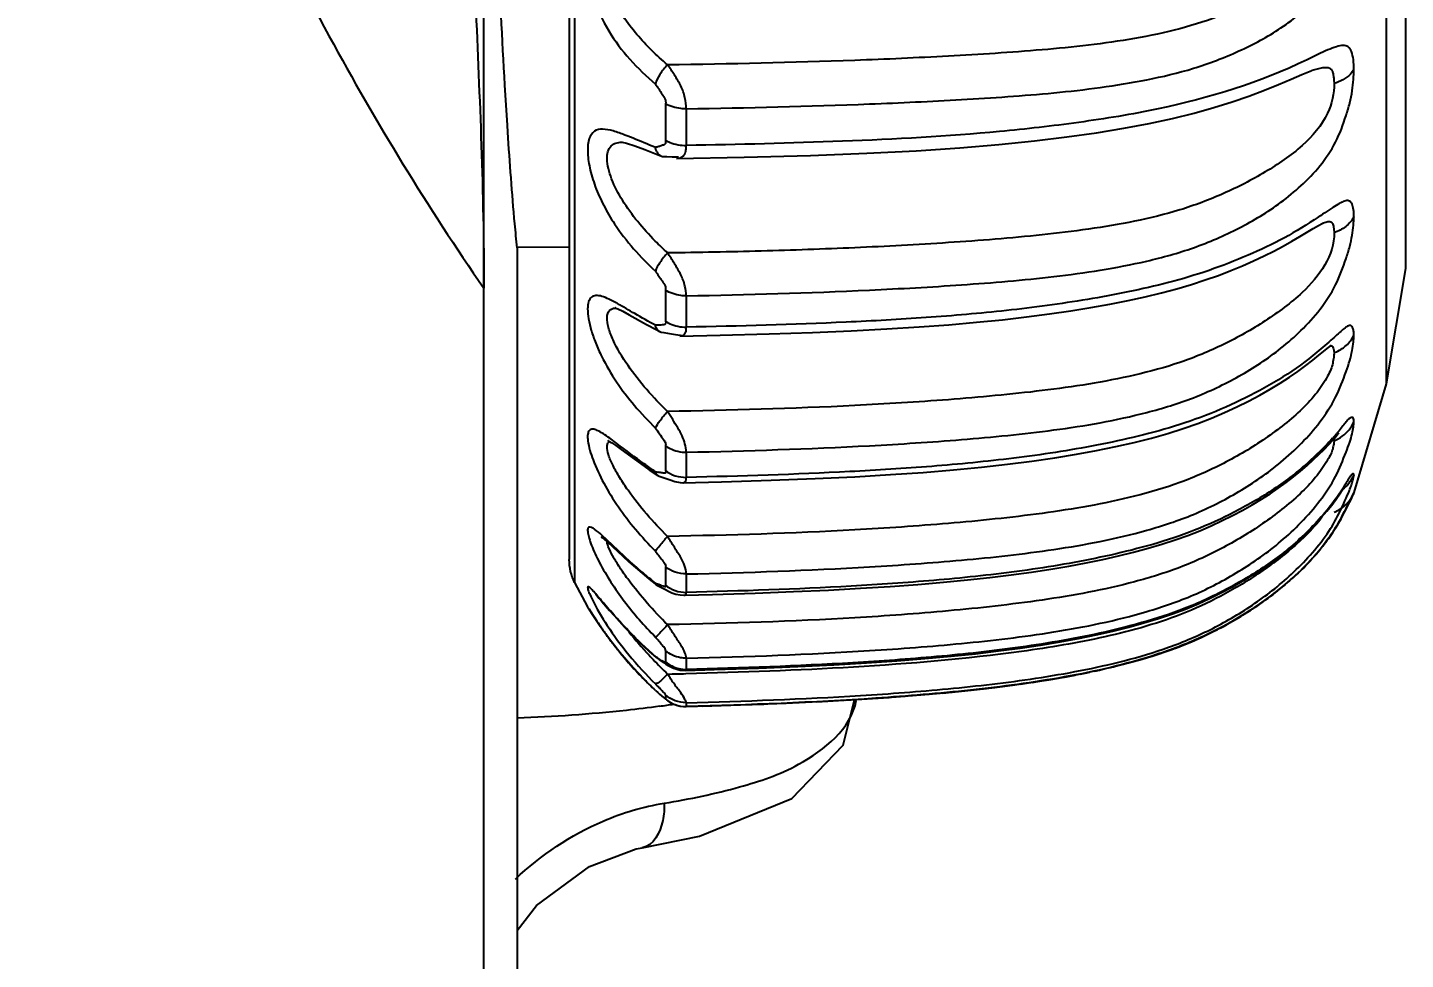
# Model space of a CAD drawing. Header units: millimetres. Extents: x 7426 to 8300, y 123 to 421.
# Drawn here: x 8017.41 to 8020.517, y 345.796 to 347.897 of the extents above; entities that cross this region are included whole.
import ezdxf

# ---------------------------------------------------------------- set-up
doc = ezdxf.new("R2010")
doc.units = ezdxf.units.MM
doc.layers.add('20_ALL_FEATURES', color=7, linetype='Continuous')
doc.layers.add('多重引线', color=7, linetype='Continuous')
doc.styles.add('微软雅黑', font='msyh.ttc')
doc.dimstyles.new('尺寸标注_1_4比例', dxfattribs={"dimtxt": 2.1, "dimasz": 1.7, "dimexe": 0.5, "dimexo": 0.4, "dimgap": 0.5, "dimtad": 1, "dimdec": 1, "dimlfac": 4, "dimdsep": 46, "dimtxsty": '微软雅黑', "dimcen": 0.09, "dimadec": 0, "dimazin": 0, "dimtp": 0.01, "dimtm": 0.01, "dimtfac": 1, "dimtdec": 1, "dimtofl": 0, "dimtmove": 0, "dimatfit": 3, "dimfxl": 1, "dimtolj": 1, "dimarcsym": 0})

# ---------------------------------------------------------------- blocks, each defined once
blk = doc.blocks.new('*D890')
at = {"layer": 'Defpoints', "color": 0}
for p in [(8010.9443, 360.1863), (8006.63, 320.4735), (8032.781, 320.4735)]:
    blk.add_point(p, dxfattribs=at)
at = {"layer": '多重引线', "color": 0, "lineweight": -2}
for p, q in [((8011.3443, 360.1863), (8033.281, 360.1863)), ((8032.781, 358.4863), (8032.781, 322.1735)), ((8007.03, 320.4735), (8033.281, 320.4735))]:
    blk.add_line(p, q, dxfattribs=at)
at = {"layer": '多重引线', "color": 0}
for points in [[(8033.0643, 358.4863), (8032.4976, 358.4863), (8032.781, 360.1863)], [(8032.4976, 322.1735), (8033.0643, 322.1735), (8032.781, 320.4735)]]:
    blk.add_solid(points, dxfattribs=at)
at = {"layer": '多重引线', "color": 0, "insert": (8031.1896, 340.3299), "char_height": 2.1, "attachment_point": 5, "rotation": 90, "style": '微软雅黑'}
blk.add_mtext('\\A1;158.9', dxfattribs=at)

msp = doc.modelspace()

# ---------------------------------------------------------------- linework, layer by layer
at = {"layer": '20_ALL_FEATURES', "color": 7, "linetype": 'Continuous'}
for p, q in [((8018.6319, 353.5123), (8018.6318, 346.9249)), ((8020.4735, 353.1165), (8020.4735, 347.094)), ((8020.5171, 352.8563), (8020.5171, 347.3541)), ((8018.644, 350.1052), (8018.6439, 346.6459)), ((8018.4388, 349.1916), (8018.4383, 340.3301)), ((8020.3061, 347.8004), (8020.3071, 347.8008)), ((8018.8485, 347.7254), (8018.8485, 347.6432)), ((8018.8957, 347.714), (8018.8957, 347.6315)), ((8018.4933, 347.6615), (8018.4923, 347.6772)), ((8018.7499, 347.6386), (8018.7501, 347.6386)), ((8018.7501, 347.6386), (8018.7502, 347.6386)), ((8018.8022, 347.6221), (8018.8394, 347.6075)), ((8020.3293, 347.4556), (8020.3322, 347.457)), ((8020.3318, 347.4569), (8020.3373, 347.4587)), ((8018.5144, 347.4018), (8018.5129, 336.0177)), ((8018.5144, 347.4026), (8018.6318, 347.4024)), ((8020.5171, 347.3541), (8020.4735, 347.094)), ((8018.8485, 347.3057), (8018.8485, 347.2355)), ((8018.7347, 347.2651), (8018.7411, 347.2628)), ((8018.8957, 347.2923), (8018.8957, 347.2219)), ((8018.829, 347.2155), (8018.8352, 347.2121)), ((8018.8393, 347.2107), (8018.8449, 347.2098)), ((8018.8714, 347.2051), (8018.8818, 347.2036)), ((8018.8818, 347.2036), (8018.8859, 347.2033)), ((8020.3433, 347.1757), (8020.3504, 347.1814)), ((8020.3457, 347.1892), (8020.3446, 347.1882)), ((8020.4735, 347.0939), (8020.4009, 346.849)), ((8018.7389, 346.9596), (8018.7233, 346.9712)), ((8018.8485, 346.9549), (8018.8485, 346.8984)), ((8018.6318, 346.9249), (8018.6318, 346.698)), ((8018.8957, 346.9399), (8018.8957, 346.8832)), ((8018.8347, 346.8856), (8018.8596, 346.8773)), ((8018.8818, 346.8716), (8018.8888, 346.8712)), ((8020.3904, 346.8263), (8020.3918, 346.8291)), ((8020.3918, 346.8291), (8020.3954, 346.8365)), ((8020.3954, 346.8365), (8020.3969, 346.8399)), ((8020.4001, 346.8471), (8020.3971, 346.8407)), ((8020.4009, 346.8489), (8020.3992, 346.8445)), ((8020.4009, 346.849), (8020.4009, 346.8489)), ((8020.3861, 346.8182), (8020.3904, 346.8263)), ((8018.8485, 346.6817), (8018.8485, 346.6404)), ((8018.6439, 346.6459), (8018.6732, 346.5915)), ((8018.8957, 346.6654), (8018.8957, 346.6239)), ((8018.8308, 346.6392), (8018.8484, 346.6303)), ((8018.6755, 346.5879), (8018.675, 346.5886)), ((8018.677, 346.5853), (8018.6852, 346.5723)), ((8018.7096, 346.5994), (8018.7075, 346.6019)), ((8018.6873, 346.5692), (8018.6865, 346.5705)), ((8018.7276, 346.5122), (8018.7457, 346.489)), ((8018.7457, 346.489), (8018.7756, 346.4543)), ((8018.8485, 346.4928), (8018.8485, 346.4676)), ((8018.7756, 346.4543), (8018.8087, 346.4195)), ((8018.8281, 346.478), (8018.8261, 346.4793)), ((8018.8273, 346.4785), (8018.8261, 346.4793)), ((8018.8276, 346.4773), (8018.8345, 346.4726)), ((8018.8345, 346.4726), (8018.845, 346.4655)), ((8018.8957, 346.4756), (8018.8957, 346.4503)), ((8018.8944, 346.4481), (8018.8945, 346.4481)), ((8018.8261, 346.4028), (8018.8258, 346.4031)), ((8018.8271, 346.4019), (8018.8261, 346.4028)), ((8018.8271, 346.4019), (8018.8261, 346.4028)), ((8018.8485, 346.3929), (8018.8485, 346.3844)), ((8019.3872, 346.3897), (8019.4429, 346.3943)), ((8019.4744, 346.397), (8019.5061, 346.4001)), ((8019.5216, 346.4017), (8019.5517, 346.405)), ((8019.5663, 346.4066), (8019.5949, 346.4101)), ((8019.6089, 346.4118), (8019.6362, 346.4154)), ((8019.6495, 346.4173), (8019.6626, 346.4191)), ((8019.6755, 346.421), (8019.6882, 346.423)), ((8018.8509, 346.3816), (8018.8565, 346.3776)), ((8018.8565, 346.3776), (8018.8639, 346.3735)), ((8018.8639, 346.3735), (8018.8722, 346.3701)), ((8018.8722, 346.3701), (8018.8733, 346.3698)), ((8018.8917, 346.3667), (8018.8933, 346.3666)), ((8018.8956, 346.3665), (8018.9475, 346.3679)), ((8018.8957, 346.3752), (8018.8957, 346.3667)), ((8018.8957, 346.3665), (8018.8957, 346.3667)), ((8018.9323, 346.3675), (8019.038, 346.3708)), ((8019.018, 346.3701), (8019.0707, 346.372)), ((8019.038, 346.3708), (8019.1205, 346.3741)), ((8019.1199, 346.3741), (8019.1948, 346.3776)), ((8019.1903, 346.3773), (8019.2638, 346.3813)), ((8019.255, 346.3808), (8019.3277, 346.3854)), ((8019.3152, 346.3845), (8019.3531, 346.3871)), ((8019.3277, 346.3854), (8019.3895, 346.3898))]:
    msp.add_line(p, q, dxfattribs=at)
for points in [[(8018.8733, 347.602), (8019.0263, 347.6048), (8019.1756, 347.609), (8019.3029, 347.614), (8019.4139, 347.6196), (8019.5123, 347.626), (8019.6006, 347.6335), (8019.6805, 347.6418), (8019.7535, 347.6507), (8019.8204, 347.6602), (8019.8821, 347.6703), (8019.9391, 347.681), (8019.9918, 347.6924), (8020.0404, 347.7043), (8020.085, 347.7168), (8020.1261, 347.7297), (8020.1641, 347.7428), (8020.1991, 347.7559), (8020.2309, 347.7688), (8020.2594, 347.781), (8020.2837, 347.7916), (8020.3023, 347.7991), (8020.3061, 347.8004)], [(8018.7502, 347.6386), (8018.7507, 347.6385), (8018.7612, 347.6365), (8018.7795, 347.6306), (8018.8022, 347.6221)], [(8018.8448, 347.6065), (8018.8518, 347.6064), (8018.8636, 347.6061), (8018.878, 347.6056)], [(8020.3091, 347.4441), (8020.3207, 347.4509), (8020.3293, 347.4556)], [(8018.881, 347.2018), (8018.9722, 347.2037), (8019.0822, 347.2067), (8019.1799, 347.2101), (8019.2677, 347.2138), (8019.3475, 347.218), (8019.4205, 347.2225), (8019.4878, 347.2274), (8019.5503, 347.2327), (8019.6085, 347.2386), (8019.663, 347.2449), (8019.7142, 347.2515), (8019.7624, 347.2585), (8019.8078, 347.2659), (8019.8509, 347.2736), (8019.8916, 347.2817), (8019.9303, 347.2902), (8019.967, 347.299), (8020.0018, 347.3083), (8020.0348, 347.318), (8020.0659, 347.3281), (8020.0953, 347.3386), (8020.1231, 347.3493), (8020.1495, 347.3601), (8020.1746, 347.3712), (8020.1983, 347.3823), (8020.2206, 347.3934), (8020.2415, 347.4045), (8020.2611, 347.4154), (8020.279, 347.4259), (8020.3091, 347.4441)], [(8018.7411, 347.2628), (8018.7523, 347.2576), (8018.7672, 347.2497)], [(8018.7672, 347.2497), (8018.806, 347.228), (8018.829, 347.2155)], [(8018.8449, 347.2098), (8018.8531, 347.2083), (8018.8714, 347.2051)], [(8018.8874, 346.871), (8018.9749, 346.8731), (8019.087, 346.8765), (8019.1862, 346.8804), (8019.2753, 346.8847), (8019.3561, 346.8894), (8019.43, 346.8945), (8019.4981, 346.9001), (8019.5612, 346.9062), (8019.62, 346.9128), (8019.675, 346.9199), (8019.7266, 346.9274), (8019.7751, 346.9354), (8019.8209, 346.9438), (8019.8643, 346.9527), (8019.9053, 346.962), (8019.9442, 346.9718), (8019.981, 346.9822), (8020.0159, 346.9931), (8020.0489, 347.0046), (8020.08, 347.0167), (8020.1094, 347.0293), (8020.1372, 347.0421), (8020.1636, 347.0551), (8020.1887, 347.0683), (8020.2124, 347.0817), (8020.2346, 347.0952), (8020.2554, 347.1087), (8020.2747, 347.1222), (8020.2923, 347.1352), (8020.3081, 347.1474), (8020.322, 347.1584), (8020.3433, 347.1757)], [(8018.8918, 346.6177), (8018.9547, 346.6193), (8019.0509, 346.6223), (8019.1376, 346.6256), (8019.2164, 346.6292), (8019.2887, 346.6331), (8019.3554, 346.6373), (8019.4174, 346.6419), (8019.4752, 346.6467), (8019.5294, 346.6519), (8019.5803, 346.6574), (8019.6285, 346.6634), (8019.674, 346.6696), (8019.7172, 346.6761), (8019.7582, 346.6831), (8019.7973, 346.6904), (8019.8346, 346.698), (8019.8702, 346.7061), (8019.9043, 346.7145), (8019.9368, 346.7232), (8019.968, 346.7324), (8019.9978, 346.742), (8020.0262, 346.7522), (8020.0534, 346.7629), (8020.0792, 346.774), (8020.1039, 346.7856), (8020.1275, 346.7973), (8020.1501, 346.8093), (8020.1716, 346.8214), (8020.1922, 346.8337), (8020.2118, 346.8461), (8020.2304, 346.8586), (8020.248, 346.8713), (8020.2647, 346.8841), (8020.2806, 346.8971), (8020.2955, 346.91), (8020.3093, 346.9225), (8020.322, 346.9346), (8020.3337, 346.9461), (8020.3444, 346.9572), (8020.3539, 346.9675), (8020.3618, 346.9765), (8020.3677, 346.9833)], [(8018.72, 346.9657), (8018.7195, 346.9658), (8018.7209, 346.9651), (8018.7274, 346.9613), (8018.7371, 346.9548)], [(8018.7371, 346.9548), (8018.7491, 346.9461), (8018.7786, 346.9243)], [(8018.7786, 346.9243), (8018.7951, 346.9123), (8018.8123, 346.9002), (8018.8318, 346.8871)], [(8018.8596, 346.8773), (8018.8701, 346.8741), (8018.8818, 346.8716)], [(8018.8945, 346.4481), (8018.9587, 346.4499), (8019.0581, 346.4531), (8019.1473, 346.4568), (8019.2282, 346.4607), (8019.3022, 346.465), (8019.3704, 346.4697), (8019.4336, 346.4747), (8019.4925, 346.48), (8019.5477, 346.4857), (8019.5995, 346.4918), (8019.6484, 346.4982), (8019.6946, 346.505), (8019.7384, 346.5123), (8019.78, 346.5199), (8019.8195, 346.5281), (8019.8572, 346.5366), (8019.8931, 346.5456), (8019.9275, 346.5551), (8019.9603, 346.5649), (8019.9916, 346.5754), (8020.0214, 346.5864), (8020.0499, 346.5982), (8020.0769, 346.6105), (8020.1027, 346.6233), (8020.1273, 346.6365), (8020.1508, 346.6499), (8020.1731, 346.6634), (8020.1945, 346.6772), (8020.2148, 346.6911), (8020.234, 346.7053), (8020.2521, 346.7197), (8020.2693, 346.7344), (8020.2856, 346.7493), (8020.3008, 346.7641), (8020.3149, 346.7787), (8020.328, 346.7931), (8020.3401, 346.8072), (8020.351, 346.8208), (8020.3608, 346.8341), (8020.3692, 346.8463), (8020.3759, 346.8569), (8020.3806, 346.8645), (8020.381, 346.865)], [(8020.3838, 346.8133), (8020.3913, 346.8293), (8020.3927, 346.832), (8020.3938, 346.8341), (8020.3956, 346.8374), (8020.3992, 346.8445)], [(8020.3639, 346.7762), (8020.3719, 346.7899), (8020.3783, 346.8022), (8020.3838, 346.8133)], [(8020.3662, 346.7803), (8020.3685, 346.7844), (8020.3706, 346.7884), (8020.3726, 346.7923), (8020.3746, 346.7961)], [(8020.3746, 346.7961), (8020.3797, 346.8061), (8020.3811, 346.8088), (8020.3824, 346.8114)], [(8020.3824, 346.8114), (8020.385, 346.8162), (8020.3861, 346.8182)], [(8019.4952, 346.3991), (8019.5446, 346.4042), (8019.5912, 346.4096), (8019.6354, 346.4153), (8019.6775, 346.4213), (8019.7175, 346.4277), (8019.7557, 346.4344), (8019.7922, 346.4415), (8019.8272, 346.449), (8019.8606, 346.4568), (8019.8927, 346.4651), (8019.9235, 346.4737), (8019.9531, 346.4826), (8019.9815, 346.4921), (8020.0087, 346.502), (8020.0347, 346.5126), (8020.0596, 346.5237), (8020.0835, 346.5354), (8020.1063, 346.5474), (8020.1282, 346.5597), (8020.1493, 346.5723), (8020.1694, 346.5849), (8020.1887, 346.5978), (8020.2072, 346.6108), (8020.2248, 346.6241), (8020.2415, 346.6376), (8020.2575, 346.6513), (8020.2726, 346.6653), (8020.2871, 346.6795), (8020.3006, 346.6938), (8020.3134, 346.7079), (8020.3253, 346.722), (8020.3364, 346.736), (8020.3467, 346.7498), (8020.356, 346.7634), (8020.3645, 346.7769)], [(8020.3587, 346.7676), (8020.3614, 346.7719), (8020.3639, 346.7762)], [(8018.7051, 346.7485), (8018.7047, 346.7487), (8018.7061, 346.7477), (8018.7116, 346.7432), (8018.7196, 346.7362), (8018.7292, 346.7273), (8018.7527, 346.7055)], [(8020.3124, 346.7065), (8020.3163, 346.7109), (8020.32, 346.7153), (8020.3237, 346.7196), (8020.3273, 346.724), (8020.3308, 346.7284), (8020.3342, 346.7327), (8020.3376, 346.737), (8020.3409, 346.7414), (8020.3441, 346.7457), (8020.3472, 346.7501), (8020.3502, 346.7545), (8020.3531, 346.7588), (8020.356, 346.7632)], [(8018.7527, 346.7055), (8018.7663, 346.693), (8018.7809, 346.68), (8018.7962, 346.6669), (8018.8122, 346.6537), (8018.829, 346.6404)], [(8020.2829, 346.6755), (8020.2874, 346.6799), (8020.2918, 346.6844), (8020.2961, 346.6888)], [(8020.3003, 346.6933), (8020.3044, 346.6977), (8020.3085, 346.7021)], [(8020.2498, 346.6448), (8020.2547, 346.6491), (8020.2596, 346.6534), (8020.2644, 346.6578)], [(8020.2691, 346.6622), (8020.2738, 346.6666), (8020.2784, 346.671)], [(8018.6904, 346.6201), (8018.6907, 346.6198), (8018.6936, 346.6168), (8018.6987, 346.6111), (8018.7054, 346.6033), (8018.7227, 346.5833)], [(8018.8484, 346.6303), (8018.8557, 346.6267), (8018.8634, 346.6232), (8018.8719, 346.6201), (8018.8819, 346.6182), (8018.8904, 346.6178), (8018.892, 346.6178)], [(8020.1961, 346.6028), (8020.2018, 346.6069), (8020.2075, 346.611), (8020.2131, 346.6152), (8020.2186, 346.6193), (8020.224, 346.6235), (8020.2293, 346.6277)], [(8020.2345, 346.632), (8020.2397, 346.6362), (8020.2448, 346.6405)], [(8018.6732, 346.5915), (8018.6774, 346.5848), (8018.6887, 346.567), (8018.7076, 346.5391), (8018.7336, 346.5041), (8018.7657, 346.4654), (8018.8025, 346.4259), (8018.8258, 346.4031)], [(8018.7227, 346.5833), (8018.733, 346.5715), (8018.7442, 346.5589), (8018.7565, 346.5457), (8018.7697, 346.5319), (8018.7836, 346.5179), (8018.798, 346.504), (8018.813, 346.4902), (8018.8268, 346.4779)], [(8020.0995, 346.5435), (8020.1065, 346.5473), (8020.1135, 346.5511), (8020.1204, 346.555), (8020.1272, 346.5588), (8020.1339, 346.5627), (8020.1405, 346.5666), (8020.147, 346.5706), (8020.1535, 346.5745), (8020.1598, 346.5785), (8020.166, 346.5825), (8020.1722, 346.5865)], [(8020.1783, 346.5905), (8020.1843, 346.5946), (8020.1902, 346.5987)], [(8018.6852, 346.5723), (8018.6999, 346.5502), (8018.7038, 346.5448)], [(8020.0235, 346.508), (8020.0315, 346.5113), (8020.0395, 346.5147), (8020.0474, 346.5181)], [(8020.0551, 346.5216), (8020.0628, 346.5252), (8020.0703, 346.5288)], [(8020.0777, 346.5324), (8020.0851, 346.5361), (8020.0923, 346.5398)], [(8019.9458, 346.4803), (8019.9549, 346.4832), (8019.9639, 346.4861)], [(8019.9727, 346.4891), (8019.9815, 346.4921), (8019.9901, 346.4952)], [(8019.9986, 346.4983), (8020.007, 346.5015), (8020.0153, 346.5047)], [(8018.845, 346.4655), (8018.8498, 346.4623), (8018.8549, 346.4589), (8018.8607, 346.4557), (8018.8667, 346.453), (8018.8719, 346.4513), (8018.8768, 346.45), (8018.8821, 346.4489), (8018.8878, 346.4482), (8018.8944, 346.448)], [(8019.8484, 346.4538), (8019.8587, 346.4563), (8019.8689, 346.4588)], [(8019.879, 346.4614), (8019.8889, 346.464), (8019.8987, 346.4666)], [(8019.9084, 346.4693), (8019.9179, 346.472), (8019.9273, 346.4747)], [(8019.7131, 346.4269), (8019.7252, 346.429), (8019.7372, 346.431)], [(8019.749, 346.4331), (8019.7607, 346.4353), (8019.7722, 346.4375)], [(8019.7835, 346.4397), (8019.7947, 346.4419), (8019.8057, 346.4442)], [(8019.8166, 346.4465), (8019.8273, 346.4489), (8019.8379, 346.4513)], [(8019.4244, 346.3926), (8019.4414, 346.3941), (8019.4952, 346.3991)], [(8018.7958, 346.048), (8018.9252, 346.0745), (8019.1335, 346.1594), (8019.2492, 346.2798), (8019.2752, 346.382)], [(8018.8733, 346.3698), (8018.882, 346.3676), (8018.8917, 346.3667)], [(8018.5141, 345.8615), (8018.558, 345.9177), (8018.6771, 346.0061), (8018.7825, 346.0455), (8018.7964, 346.0481)]]:
    msp.add_lwpolyline(points, dxfattribs=at)
for centre, radius, start, end in [((8018.737, 347.2344), 0.0306, 90.6776, 93.2873), ((8018.4853, 346.8138), 0.527, 61.0701, 61.2141), ((8020.3335, 347.2342), 0.0735, 287.997, 289.6731), ((8019.9716, 347.316), 0.5138, 317.9318, 319.5215), ((8018.9226, 347.3501), 0.4642, 258.0066, 258.7723), ((8020.0718, 347.043), 0.3558, 324.8139, 325.2405), ((8020.317, 346.8845), 0.0911, 335.802, 337.0937), ((8019.0043, 347.0293), 0.4236, 245.1241, 245.7375), ((8018.9603, 346.9321), 0.3168, 245.7544, 246.1383), ((8018.8356, 346.6489), 0.0108, 231.8936, 243.1831), ((8019.4487, 347.0639), 0.908, 211.6174, 212.0231), ((8019.4708, 347.0777), 0.9341, 212.0255, 212.8941), ((8019.4712, 347.078), 0.9346, 212.9839, 213.197), ((8019.4636, 347.073), 0.9254, 213.1931, 214.3011), ((8019.4543, 347.0667), 0.9142, 214.3036, 214.5446), ((8019.4563, 347.068), 0.9166, 214.5444, 215.0357), ((8019.4515, 347.0646), 0.9108, 215.0356, 215.3046), ((8019.4484, 347.0625), 0.907, 215.3056, 216.1343), ((8019.4497, 347.0634), 0.9085, 216.1331, 216.8305), ((8019.4438, 347.059), 0.9013, 216.8314, 217.5638), ((8019.4958, 347.1152), 0.9321, 218.4794, 222.775), ((8019.4466, 347.0612), 0.9048, 217.5633, 218.3673), ((8019.4399, 347.0558), 0.8961, 218.3679, 221.0749), ((8019.4369, 347.0533), 0.8923, 221.0749, 221.2397), ((8019.433, 347.0324), 0.8639, 219.463, 225.3794), ((8019.4401, 347.056), 0.8965, 221.2403, 224.2488), ((8019.4805, 347.1018), 0.9117, 222.8129, 223.6696), ((8019.6564, 347.2717), 1.1562, 223.7382, 226.0165), ((8018.8321, 346.4839), 0.00803, 228.813, 235.7071), ((8019.4487, 347.0645), 0.9085, 224.2532, 226.7457), ((8018.5845, 360.3763), 13.9391, 271.10563, 271.27529), ((8018.8943, 346.511), 0.0607, 270.303, 271.3081), ((8019.2432, 346.8679), 0.6247, 228.2336, 230.2955), ((8018.5534, 348.369), 2.0215, 278.0311, 278.9392)]:
    msp.add_arc(centre, radius, start, end, dxfattribs=at)
for points, knots in [([(8018.3945, 352.8576), (8018.137, 352.4691), (8017.6609, 351.5901), (8017.3659, 350.0683), (8017.6469, 348.7786), (8018.0711, 347.8887), (8018.3123, 347.4926), (8018.4391, 347.3098)], [0, 0, 0, 0, 0.235936, 0.501412, 0.765831, 0.887391, 1, 1, 1, 1]), ([(8020.3562, 348.1653), (8020.3568, 348.1408), (8020.3462, 348.0846), (8020.2962, 348.0305), (8020.2445, 347.9943), (8020.1859, 347.9604), (8020.1076, 347.9249), (8020.0088, 347.8924), (8019.9064, 347.8714), (8019.8024, 347.8566), (8019.6625, 347.8432), (8019.4867, 347.8321), (8019.2053, 347.8193), (8018.9941, 347.8149), (8018.8535, 347.8131)], [0, 0, 0, 0, 0.045091, 0.100324, 0.130414, 0.161471, 0.224768, 0.288339, 0.352504, 0.416892, 0.48149, 0.611318, 0.741067, 1, 1, 1, 1]), ([(8018.8957, 347.714), (8019.0335, 347.7163), (8019.2404, 347.7213), (8019.5166, 347.7341), (8019.6902, 347.7458), (8019.8296, 347.7613), (8019.9349, 347.7783), (8020.0403, 347.8032), (8020.142, 347.8421), (8020.2231, 347.8851), (8020.283, 347.9297), (8020.326, 347.9703), (8020.3622, 348.0209), (8020.3804, 348.0698), (8020.3919, 348.1091), (8020.3973, 348.1379), (8020.3998, 348.1652), (8020.4011, 348.1829), (8020.4009, 348.1913)], [0, 0, 0, 0, 0.24017, 0.360778, 0.482162, 0.543395, 0.605242, 0.668047, 0.731847, 0.794654, 0.827309, 0.861801, 0.89759, 0.934498, 0.952104, 0.969135, 0.985316, 1, 1, 1, 1]), ([(8018.4112, 348.1489), (8018.4145, 348.0834), (8018.4271, 347.8037), (8018.4393, 347.5239), (8018.4393, 347.3096)], [0, 0, 0, 0, 0.234468, 1, 1, 1, 1]), ([(8018.8261, 348.0887), (8018.8158, 348.0914), (8018.7966, 348.0963), (8018.7691, 348.1027), (8018.7443, 348.1073), (8018.7217, 348.1089), (8018.7009, 348.105), (8018.6838, 348.0913), (8018.6748, 348.0679), (8018.6722, 348.038), (8018.676, 348.0025), (8018.6888, 347.9508), (8018.7178, 347.889), (8018.767, 347.8242), (8018.8057, 347.7872), (8018.8262, 347.7697)], [0, 0, 0, 0, 0.061497, 0.114457, 0.163098, 0.2066, 0.245043, 0.282398, 0.327473, 0.385021, 0.454979, 0.532611, 0.691928, 0.84461, 1, 1, 1, 1]), ([(8018.4923, 347.6772), (8018.4903, 347.7072), (8018.4821, 347.8418), (8018.4756, 347.9766), (8018.471, 348.0813)], [0, 0, 0, 0, 0.22304, 1, 1, 1, 1]), ([(8018.8535, 347.8131), (8018.8288, 347.8341), (8018.7809, 347.8802), (8018.7337, 347.9496), (8018.7171, 348.0053), (8018.7169, 348.0346), (8018.7211, 348.0521), (8018.7299, 348.065), (8018.746, 348.0755), (8018.7604, 348.0771), (8018.7699, 348.0772)], [0, 0, 0, 0, 0.283635, 0.580088, 0.723214, 0.784143, 0.835011, 0.877953, 0.917568, 1, 1, 1, 1]), ([(8020.4009, 347.8028), (8020.4007, 347.8102), (8020.4004, 347.8239), (8020.3967, 347.8413), (8020.3891, 347.8548), (8020.3751, 347.858), (8020.3598, 347.8537), (8020.341, 347.8465), (8020.319, 347.8362), (8020.3034, 347.8285), (8020.2952, 347.8245)], [0, 0, 0, 0, 0.14477, 0.265757, 0.35157, 0.426369, 0.526145, 0.659822, 0.820868, 1, 1, 1, 1]), ([(8020.2952, 347.8245), (8020.1892, 347.7731), (8020.0164, 347.7202), (8019.7814, 347.6821), (8019.5442, 347.6549), (8019.2489, 347.6392), (8019.0132, 347.6334), (8018.8957, 347.6315)], [0, 0, 0, 0, 0.248579, 0.37642, 0.502556, 0.752006, 1, 1, 1, 1]), ([(8018.8535, 347.8131), (8018.8468, 347.8067), (8018.8361, 347.793), (8018.8281, 347.7774), (8018.8261, 347.7697)], [0, 0, 0, 0, 0.536762, 1, 1, 1, 1]), ([(8018.8957, 347.714), (8018.8955, 347.7223), (8018.8935, 347.7401), (8018.8841, 347.7661), (8018.8691, 347.79), (8018.8588, 347.8057), (8018.8535, 347.8131)], [0, 0, 0, 0, 0.228254, 0.486899, 0.750246, 1, 1, 1, 1]), ([(8018.8957, 347.2923), (8019.0335, 347.295), (8019.2404, 347.3009), (8019.5167, 347.3163), (8019.6903, 347.3308), (8019.8297, 347.3495), (8019.9351, 347.3696), (8020.0407, 347.3986), (8020.1425, 347.4429), (8020.2234, 347.4912), (8020.2831, 347.5404), (8020.326, 347.5848), (8020.3619, 347.6379), (8020.3801, 347.6878), (8020.3918, 347.7267), (8020.3973, 347.754), (8020.3998, 347.7792), (8020.4011, 347.7953), (8020.4009, 347.8028)], [0, 0, 0, 0, 0.238959, 0.359005, 0.479922, 0.541016, 0.602861, 0.66594, 0.730562, 0.794861, 0.828631, 0.864476, 0.901521, 0.938868, 0.956012, 0.972123, 0.986982, 1, 1, 1, 1]), ([(8020.3071, 347.8008), (8020.3149, 347.8033), (8020.3272, 347.807), (8020.3446, 347.8083), (8020.3522, 347.8005), (8020.3542, 347.7922), (8020.3552, 347.7843), (8020.3558, 347.7772), (8020.3563, 347.7733), (8020.3562, 347.7714)], [0, 0, 0, 0, 0.316787, 0.525136, 0.612305, 0.718972, 0.850758, 0.923913, 1, 1, 1, 1]), ([(8020.4009, 347.8028), (8020.3987, 347.7991), (8020.3874, 347.7843), (8020.3699, 347.7749), (8020.3562, 347.7714)], [0, 0, 0, 0, 0.234799, 1, 1, 1, 1]), ([(8018.8262, 347.7697), (8018.8312, 347.7623), (8018.8396, 347.7495), (8018.8512, 347.7326), (8018.8485, 347.7254)], [0, 0, 0, 0, 0.536305, 1, 1, 1, 1]), ([(8020.3562, 347.7714), (8020.3569, 347.7485), (8020.3441, 347.6936), (8020.2842, 347.6258), (8020.2011, 347.5693), (8020.108, 347.5212), (8020.0091, 347.4841), (8019.8723, 347.4511), (8019.6975, 347.4279), (8019.4868, 347.4115), (8019.2756, 347.4001), (8019.0645, 347.3927), (8018.9238, 347.39), (8018.8535, 347.389)], [0, 0, 0, 0, 0.042051, 0.098572, 0.161401, 0.225927, 0.290165, 0.354564, 0.483404, 0.61284, 0.742109, 0.871052, 1, 1, 1, 1]), ([(8018.8957, 347.714), (8018.8915, 347.7139), (8018.8753, 347.7148), (8018.859, 347.7193), (8018.8485, 347.7253)], [0, 0, 0, 0, 0.258429, 1, 1, 1, 1]), ([(8018.7573, 347.6548), (8018.7485, 347.6582), (8018.732, 347.6641), (8018.709, 347.6695), (8018.6867, 347.6656), (8018.674, 347.6446), (8018.6723, 347.6155), (8018.6774, 347.5788), (8018.6899, 347.5374), (8018.7025, 347.5096), (8018.7097, 347.4957)], [0, 0, 0, 0, 0.114243, 0.209577, 0.285879, 0.366684, 0.480695, 0.633548, 0.811557, 1, 1, 1, 1]), ([(8018.5144, 347.4008), (8018.5125, 347.4188), (8018.5041, 347.5056), (8018.4978, 347.5926), (8018.4933, 347.6615)], [0, 0, 0, 0, 0.207531, 1, 1, 1, 1]), ([(8018.7518, 347.5079), (8018.7424, 347.5232), (8018.7299, 347.5465), (8018.7196, 347.5787), (8018.7157, 347.6036), (8018.7198, 347.6279), (8018.7368, 347.6377), (8018.7455, 347.6386), (8018.7499, 347.6386)], [0, 0, 0, 0, 0.344132, 0.503485, 0.642105, 0.836188, 0.915182, 1, 1, 1, 1]), ([(8018.8261, 347.6268), (8018.8196, 347.6295), (8018.7967, 347.6389), (8018.7738, 347.6485), (8018.7573, 347.6548)], [0, 0, 0, 0, 0.284823, 1, 1, 1, 1]), ([(8018.8485, 347.6432), (8018.8487, 347.6414), (8018.8492, 347.6389), (8018.8489, 347.6356), (8018.8471, 347.6336), (8018.8441, 347.6324), (8018.8395, 347.6305), (8018.8334, 347.6287), (8018.8285, 347.6275), (8018.8261, 347.6268)], [0, 0, 0, 0, 0.169136, 0.238712, 0.296735, 0.414358, 0.53076, 0.765267, 1, 1, 1, 1]), ([(8018.8485, 347.6432), (8018.8519, 347.6413), (8018.8666, 347.6343), (8018.8833, 347.6313), (8018.8957, 347.6315)], [0, 0, 0, 0, 0.23682, 1, 1, 1, 1]), ([(8018.8261, 347.6268), (8018.8255, 347.6261), (8018.826, 347.6236), (8018.8276, 347.6196), (8018.8312, 347.6133), (8018.8359, 347.6089), (8018.8394, 347.6075)], [0, 0, 0, 0, 0.120209, 0.263954, 0.54037, 1, 1, 1, 1]), ([(8018.878, 347.6024), (8018.8817, 347.6031), (8018.8895, 347.6062), (8018.8932, 347.6137), (8018.8943, 347.6176)], [0, 0, 0, 0, 0.487073, 1, 1, 1, 1]), ([(8018.8943, 347.6176), (8018.8946, 347.6186), (8018.8955, 347.6232), (8018.8957, 347.6279), (8018.8957, 347.6315)], [0, 0, 0, 0, 0.226922, 1, 1, 1, 1]), ([(8018.7097, 347.4957), (8018.7169, 347.4817), (8018.749, 347.4274), (8018.7918, 347.3801), (8018.8262, 347.348)], [0, 0, 0, 0, 0.251747, 1, 1, 1, 1]), ([(8018.8535, 347.3889), (8018.844, 347.3977), (8018.8063, 347.4338), (8018.7725, 347.4744), (8018.7518, 347.5079)], [0, 0, 0, 0, 0.246923, 1, 1, 1, 1]), ([(8020.4009, 347.4709), (8020.4008, 347.4761), (8020.4006, 347.4858), (8020.3978, 347.4979), (8020.3919, 347.5073), (8020.3811, 347.5074), (8020.3702, 347.5017), (8020.3562, 347.4933), (8020.3392, 347.4822), (8020.327, 347.4741), (8020.3204, 347.4698)], [0, 0, 0, 0, 0.13187, 0.240511, 0.317767, 0.387371, 0.488044, 0.627407, 0.800908, 1, 1, 1, 1]), ([(8018.8957, 346.9399), (8019.0335, 346.9429), (8019.2405, 346.9495), (8019.5168, 346.9672), (8019.6904, 346.9841), (8019.8298, 347.0055), (8019.9353, 347.0283), (8020.0411, 347.0606), (8020.1429, 347.1092), (8020.2237, 347.1616), (8020.2832, 347.2143), (8020.3258, 347.2611), (8020.3615, 347.3155), (8020.3798, 347.3652), (8020.3917, 347.4029), (8020.3972, 347.428), (8020.3997, 347.4505), (8020.4011, 347.4645), (8020.4009, 347.4709)], [0, 0, 0, 0, 0.238729, 0.358705, 0.479654, 0.540857, 0.602941, 0.666499, 0.732051, 0.797781, 0.832519, 0.869438, 0.907263, 0.944405, 0.960773, 0.975657, 0.988904, 1, 1, 1, 1]), ([(8020.3204, 347.4698), (8020.2955, 347.4534), (8020.2446, 347.4213), (8020.1615, 347.3826), (8020.0744, 347.3485), (8019.9837, 347.3214), (8019.8919, 347.3007), (8019.7703, 347.2782), (8019.6186, 347.258), (8019.437, 347.2424), (8019.1962, 347.2293), (8019.0158, 347.2241), (8018.8957, 347.2219)], [0, 0, 0, 0, 0.061112, 0.123048, 0.187554, 0.252548, 0.316815, 0.380392, 0.505983, 0.630242, 0.753825, 1, 1, 1, 1]), ([(8020.3373, 347.4587), (8020.3404, 347.4596), (8020.3449, 347.4607), (8020.3503, 347.4588), (8020.3538, 347.4543), (8020.3549, 347.448), (8020.3556, 347.441), (8020.3564, 347.4371), (8020.3562, 347.435)], [0, 0, 0, 0, 0.252809, 0.346835, 0.441054, 0.685438, 0.835991, 1, 1, 1, 1]), ([(8020.4009, 347.4709), (8020.3965, 347.4624), (8020.3835, 347.4469), (8020.3657, 347.4378), (8020.3562, 347.435)], [0, 0, 0, 0, 0.49272, 1, 1, 1, 1]), ([(8020.3562, 347.435), (8020.358, 347.3841), (8020.3101, 347.3197), (8020.2447, 347.2659), (8020.1862, 347.2249), (8020.1083, 347.1812), (8020.0094, 347.1402), (8019.9067, 347.1126), (8019.8026, 347.0925), (8019.6627, 347.0734), (8019.4868, 347.0573), (8019.2054, 347.0399), (8018.9941, 347.0341), (8018.8535, 347.0317)], [0, 0, 0, 0, 0.093394, 0.125215, 0.157886, 0.223703, 0.288785, 0.353673, 0.418358, 0.483018, 0.612646, 0.742013, 1, 1, 1, 1]), ([(8018.8535, 347.3889), (8018.8471, 347.3822), (8018.8368, 347.3693), (8018.8282, 347.3549), (8018.8262, 347.348)], [0, 0, 0, 0, 0.561867, 1, 1, 1, 1]), ([(8018.8957, 347.2923), (8018.8955, 347.2998), (8018.8933, 347.3163), (8018.8838, 347.341), (8018.8688, 347.3649), (8018.8587, 347.3811), (8018.8535, 347.389)], [0, 0, 0, 0, 0.209962, 0.464334, 0.734741, 1, 1, 1, 1]), ([(8018.8262, 347.348), (8018.8312, 347.3406), (8018.8375, 347.3316), (8018.8447, 347.3204), (8018.8486, 347.3143), (8018.8498, 347.3084), (8018.8485, 347.3057)], [0, 0, 0, 0, 0.545797, 0.680764, 0.811836, 1, 1, 1, 1]), ([(8018.7391, 347.2756), (8018.7332, 347.2789), (8018.7222, 347.2847), (8018.7066, 347.2912), (8018.6929, 347.2943), (8018.6805, 347.2904), (8018.674, 347.278), (8018.6726, 347.2611), (8018.6751, 347.2392), (8018.6814, 347.2134), (8018.6914, 347.185), (8018.7092, 347.1454), (8018.7373, 347.0976), (8018.7785, 347.0436), (8018.8096, 347.0105), (8018.8262, 346.9942)], [0, 0, 0, 0, 0.049715, 0.092011, 0.125321, 0.151818, 0.181169, 0.221772, 0.276478, 0.343188, 0.418342, 0.49872, 0.664135, 0.827998, 1, 1, 1, 1]), ([(8018.8957, 347.2923), (8018.8915, 347.2922), (8018.8751, 347.2933), (8018.8587, 347.2988), (8018.8485, 347.3056)], [0, 0, 0, 0, 0.255382, 1, 1, 1, 1]), ([(8018.7172, 347.2441), (8018.7175, 347.2496), (8018.7198, 347.2608), (8018.7306, 347.2646), (8018.7352, 347.2649)], [0, 0, 0, 0, 0.540556, 1, 1, 1, 1]), ([(8018.8261, 347.226), (8018.8105, 347.2345), (8018.7818, 347.2507), (8018.7535, 347.2677), (8018.7402, 347.275)], [0, 0, 0, 0, 0.539841, 1, 1, 1, 1]), ([(8018.8535, 347.0317), (8018.8372, 347.0475), (8018.8055, 347.0803), (8018.7635, 347.1338), (8018.7345, 347.1813), (8018.72, 347.2187), (8018.7168, 347.2364), (8018.7172, 347.2441)], [0, 0, 0, 0, 0.264889, 0.531876, 0.793728, 0.909455, 1, 1, 1, 1]), ([(8018.8485, 347.2355), (8018.8489, 347.2335), (8018.8505, 347.229), (8018.8438, 347.2268), (8018.8365, 347.2264), (8018.8301, 347.2261), (8018.8261, 347.226)], [0, 0, 0, 0, 0.204011, 0.364605, 0.595502, 1, 1, 1, 1]), ([(8018.8485, 347.2355), (8018.8518, 347.2333), (8018.8663, 347.2252), (8018.8832, 347.2217), (8018.8957, 347.2219)], [0, 0, 0, 0, 0.2418, 1, 1, 1, 1]), ([(8018.8261, 347.226), (8018.8251, 347.2251), (8018.8269, 347.2214), (8018.8293, 347.2168), (8018.8327, 347.2134), (8018.8352, 347.2121)], [0, 0, 0, 0, 0.234973, 0.512793, 1, 1, 1, 1]), ([(8018.8859, 347.2024), (8018.8884, 347.2031), (8018.8934, 347.2066), (8018.895, 347.2123), (8018.8954, 347.2153)], [0, 0, 0, 0, 0.457988, 1, 1, 1, 1]), ([(8018.8957, 346.6654), (8019.0335, 346.6687), (8019.2405, 346.6758), (8019.5168, 346.6953), (8019.6905, 346.7142), (8019.8299, 346.7379), (8019.9354, 346.7627), (8020.0413, 346.7976), (8020.1432, 346.8492), (8020.2415, 346.9167), (8020.3142, 346.9903), (8020.3611, 347.0617), (8020.3794, 347.1102), (8020.3916, 347.1455), (8020.3971, 347.1679), (8020.3996, 347.1871), (8020.4012, 347.1988), (8020.4009, 347.204)], [0, 0, 0, 0, 0.239581, 0.360029, 0.481549, 0.543124, 0.605687, 0.669912, 0.736455, 0.803483, 0.876565, 0.914686, 0.951002, 0.966302, 0.979679, 0.991051, 1, 1, 1, 1]), ([(8020.4009, 347.204), (8020.4008, 347.2072), (8020.4007, 347.2131), (8020.3988, 347.2205), (8020.3945, 347.2263), (8020.3869, 347.225), (8020.3799, 347.2195), (8020.3705, 347.2114), (8020.359, 347.2008), (8020.3503, 347.1932), (8020.3457, 347.1892)], [0, 0, 0, 0, 0.114409, 0.206634, 0.275091, 0.342064, 0.44632, 0.593787, 0.780411, 1, 1, 1, 1]), ([(8020.3582, 347.1651), (8020.3674, 347.1684), (8020.3848, 347.1788), (8020.3967, 347.1951), (8020.4009, 347.204)], [0, 0, 0, 0, 0.498684, 1, 1, 1, 1]), ([(8020.3446, 347.1882), (8020.3209, 347.1676), (8020.2717, 347.1273), (8020.1892, 347.0775), (8020.1011, 347.0354), (8020.0092, 347.0007), (8019.9151, 346.9754), (8019.7907, 346.9485), (8019.6353, 346.925), (8019.4494, 346.9069), (8019.2031, 346.8917), (8019.0186, 346.8858), (8018.8957, 346.8832)], [0, 0, 0, 0, 0.062407, 0.1261, 0.190938, 0.256518, 0.320967, 0.384482, 0.509534, 0.633001, 0.755699, 1, 1, 1, 1]), ([(8020.3478, 347.1797), (8020.349, 347.1799), (8020.3517, 347.1799), (8020.3541, 347.1765), (8020.3551, 347.1723), (8020.3556, 347.1691), (8020.3559, 347.1674)], [0, 0, 0, 0, 0.222116, 0.423476, 0.684137, 1, 1, 1, 1]), ([(8020.3562, 347.1644), (8020.3563, 347.1608), (8020.3551, 347.1528), (8020.3534, 347.1399), (8020.349, 347.1256), (8020.3376, 347.1032), (8020.3176, 347.0723), (8020.2843, 347.0364), (8020.2446, 347.0022), (8020.1864, 346.9595), (8020.1085, 346.9131), (8020.0096, 346.8694), (8019.9068, 346.8394), (8019.8027, 346.8174), (8019.6627, 346.7961), (8019.4869, 346.7781), (8019.2054, 346.7591), (8018.9942, 346.7527), (8018.8535, 346.7501)], [0, 0, 0, 0, 0.006555, 0.014768, 0.023759, 0.033823, 0.060574, 0.09094, 0.123215, 0.156385, 0.223061, 0.288703, 0.353899, 0.418739, 0.483461, 0.613065, 0.74232, 1, 1, 1, 1]), ([(8018.8262, 346.9942), (8018.8287, 347), (8018.8375, 347.013), (8018.8473, 347.0249), (8018.8535, 347.0317)], [0, 0, 0, 0, 0.409967, 1, 1, 1, 1]), ([(8018.8957, 346.9399), (8018.8955, 346.9463), (8018.8933, 346.959), (8018.8866, 346.9775), (8018.8725, 347.0014), (8018.8612, 347.0195), (8018.8535, 347.0317)], [0, 0, 0, 0, 0.189441, 0.372729, 0.576554, 1, 1, 1, 1]), ([(8020.4009, 347.0084), (8020.4008, 347.0114), (8020.401, 347.0162), (8020.3957, 347.0192), (8020.3909, 347.0165), (8020.386, 347.0114), (8020.3795, 347.0036), (8020.3717, 346.9936), (8020.3657, 346.9863), (8020.3624, 346.9825)], [0, 0, 0, 0, 0.143156, 0.194736, 0.264493, 0.380901, 0.546151, 0.754698, 1, 1, 1, 1]), ([(8018.7233, 346.9712), (8018.7183, 346.9749), (8018.7091, 346.9814), (8018.6963, 346.9887), (8018.6855, 346.993), (8018.6757, 346.9895), (8018.6727, 346.9784), (8018.6743, 346.9559), (8018.6859, 346.9179), (8018.7095, 346.8681), (8018.7418, 346.8158), (8018.7811, 346.7648), (8018.8105, 346.7328), (8018.8262, 346.7169)], [0, 0, 0, 0, 0.050355, 0.090928, 0.11986, 0.140552, 0.165748, 0.204854, 0.32487, 0.480836, 0.64998, 0.819671, 1, 1, 1, 1]), ([(8018.8262, 346.9942), (8018.8323, 346.9857), (8018.8401, 346.9746), (8018.8483, 346.9625), (8018.8495, 346.9575), (8018.8488, 346.9557), (8018.8485, 346.9549)], [0, 0, 0, 0, 0.680155, 0.875987, 0.947309, 1, 1, 1, 1]), ([(8018.8957, 346.4756), (8019.0335, 346.4791), (8019.2406, 346.4866), (8019.5169, 346.5074), (8019.6906, 346.5278), (8019.83, 346.5532), (8019.9355, 346.5795), (8020.0415, 346.616), (8020.1432, 346.6694), (8020.2238, 346.7259), (8020.2831, 346.7816), (8020.3252, 346.8298), (8020.3606, 346.8828), (8020.379, 346.9289), (8020.3914, 346.9611), (8020.3969, 346.9802), (8020.3995, 346.994), (8020.4005, 347.003), (8020.401, 347.0067), (8020.4009, 347.0084)], [0, 0, 0, 0, 0.241485, 0.362926, 0.485528, 0.547716, 0.610971, 0.676007, 0.743536, 0.811648, 0.847714, 0.885791, 0.923705, 0.95858, 0.972536, 0.984144, 0.993401, 0.99703, 1, 1, 1, 1]), ([(8018.8535, 346.7501), (8018.8372, 346.7663), (8018.8057, 346.7995), (8018.7705, 346.8443), (8018.7459, 346.8814), (8018.7307, 346.9081), (8018.7204, 346.9317), (8018.7168, 346.947), (8018.7172, 346.9534)], [0, 0, 0, 0, 0.27685, 0.552909, 0.687893, 0.814832, 0.923189, 1, 1, 1, 1]), ([(8018.7172, 346.9534), (8018.7173, 346.9557), (8018.7181, 346.9601), (8018.7216, 346.9632), (8018.7233, 346.9639)], [0, 0, 0, 0, 0.554922, 1, 1, 1, 1]), ([(8018.8261, 346.896), (8018.8177, 346.9017), (8018.788, 346.9221), (8018.7595, 346.944), (8018.7389, 346.9596)], [0, 0, 0, 0, 0.283534, 1, 1, 1, 1]), ([(8018.8485, 346.9549), (8018.8518, 346.9524), (8018.866, 346.9437), (8018.8832, 346.9396), (8018.8957, 346.9399)], [0, 0, 0, 0, 0.245469, 1, 1, 1, 1]), ([(8020.3562, 346.9661), (8020.3563, 346.9635), (8020.355, 346.9573), (8020.3533, 346.9471), (8020.3488, 346.9349), (8020.3373, 346.9145), (8020.3172, 346.8849), (8020.2715, 346.8363), (8020.2014, 346.7807), (8020.1087, 346.7236), (8020.0097, 346.6782), (8019.9069, 346.6466), (8019.8028, 346.6232), (8019.6628, 346.6003), (8019.4869, 346.5809), (8019.2055, 346.5606), (8018.9942, 346.5538), (8018.8535, 346.5512)], [0, 0, 0, 0, 0.004809, 0.011446, 0.019234, 0.028519, 0.054479, 0.084779, 0.150892, 0.218406, 0.28475, 0.350517, 0.415833, 0.480963, 0.611268, 0.741146, 1, 1, 1, 1]), ([(8020.353, 346.9718), (8020.3308, 346.9471), (8020.2825, 346.9003), (8020.2006, 346.8417), (8020.1117, 346.7933), (8020.0194, 346.7534), (8019.9243, 346.7248), (8019.7988, 346.6949), (8019.6419, 346.6693), (8019.4543, 346.6498), (8019.2059, 346.6332), (8019.0197, 346.6267), (8018.8957, 346.6239)], [0, 0, 0, 0, 0.064836, 0.130667, 0.196163, 0.26213, 0.326534, 0.389772, 0.51394, 0.63636, 0.757958, 1, 1, 1, 1]), ([(8020.3556, 346.9692), (8020.3558, 346.9685), (8020.3562, 346.9675), (8020.3562, 346.9665), (8020.3562, 346.9661)], [0, 0, 0, 0, 0.68864, 1, 1, 1, 1]), ([(8018.8261, 346.896), (8018.8255, 346.8957), (8018.8263, 346.8932), (8018.828, 346.8905), (8018.8301, 346.8881), (8018.8318, 346.8871)], [0, 0, 0, 0, 0.196633, 0.474588, 1, 1, 1, 1]), ([(8018.8485, 346.8984), (8018.8488, 346.8969), (8018.85, 346.8947), (8018.8481, 346.8926), (8018.8451, 346.8927), (8018.8399, 346.8932), (8018.8352, 346.8942), (8018.8322, 346.8948)], [0, 0, 0, 0, 0.213207, 0.260486, 0.360328, 0.585548, 1, 1, 1, 1]), ([(8020.4009, 346.8891), (8020.4009, 346.8896), (8020.401, 346.8906), (8020.3992, 346.8916), (8020.3961, 346.8893), (8020.392, 346.8847), (8020.3865, 346.8758), (8020.3823, 346.8687), (8020.3798, 346.8646)], [0, 0, 0, 0, 0.043098, 0.070532, 0.14901, 0.317185, 0.603933, 1, 1, 1, 1]), ([(8018.8887, 346.8711), (8018.8903, 346.8713), (8018.8938, 346.8728), (8018.895, 346.8763), (8018.8954, 346.8781)], [0, 0, 0, 0, 0.47132, 1, 1, 1, 1]), ([(8020.3798, 346.8646), (8020.3787, 346.8627), (8020.3736, 346.8545), (8020.3684, 346.8463), (8020.3641, 346.8402)], [0, 0, 0, 0, 0.227804, 1, 1, 1, 1]), ([(8020.3908, 346.8538), (8020.3925, 346.8579), (8020.3953, 346.8654), (8020.3984, 346.8756), (8020.3998, 346.8833), (8020.4011, 346.8875), (8020.4009, 346.8891)], [0, 0, 0, 0, 0.3625, 0.65264, 0.866181, 1, 1, 1, 1]), ([(8018.8957, 346.3752), (8019.0268, 346.3786), (8019.2238, 346.3858), (8019.4866, 346.4054), (8019.6855, 346.4281), (8019.8519, 346.4595), (8019.985, 346.4987), (8020.0844, 346.541), (8020.1632, 346.5879), (8020.2234, 346.632), (8020.2669, 346.6701), (8020.3082, 346.7133), (8020.3549, 346.7721), (8020.3778, 346.8222), (8020.3908, 346.8538)], [0, 0, 0, 0, 0.237835, 0.357394, 0.477954, 0.600782, 0.663943, 0.729303, 0.796217, 0.829724, 0.864399, 0.90108, 0.938007, 1, 1, 1, 1]), ([(8020.3971, 346.8407), (8020.3881, 346.8212), (8020.3638, 346.7733), (8020.3126, 346.7003), (8020.2362, 346.6316), (8020.1504, 346.5699), (8020.0561, 346.5199), (8019.9227, 346.4695), (8019.7484, 346.43), (8019.5363, 346.4017), (8019.2521, 346.3784), (8019.0383, 346.3703), (8018.8957, 346.3667)], [0, 0, 0, 0, 0.038935, 0.097387, 0.16043, 0.22445, 0.288825, 0.353411, 0.482667, 0.61199, 0.741329, 1, 1, 1, 1]), ([(8020.3626, 346.838), (8020.353, 346.8244), (8020.3311, 346.7973), (8020.2947, 346.7587), (8020.2547, 346.7224), (8020.1988, 346.6801), (8020.1246, 346.6351), (8020.0319, 346.5902), (8019.9357, 346.5583), (8019.8088, 346.5258), (8019.6502, 346.4985), (8019.4604, 346.4779), (8019.2093, 346.4601), (8019.021, 346.4534), (8018.8957, 346.4503)], [0, 0, 0, 0, 0.031761, 0.066708, 0.101535, 0.134913, 0.200948, 0.267272, 0.331667, 0.39465, 0.517997, 0.639445, 0.760031, 1, 1, 1, 1]), ([(8020.3562, 346.8045), (8020.3593, 346.8057), (8020.3718, 346.8113), (8020.3826, 346.8207), (8020.3891, 346.8288)], [0, 0, 0, 0, 0.240531, 1, 1, 1, 1]), ([(8018.6895, 346.7659), (8018.687, 346.7677), (8018.6832, 346.7703), (8018.6771, 346.7718), (8018.6743, 346.7695), (8018.6733, 346.7666), (8018.6731, 346.7629), (8018.6739, 346.7557), (8018.6768, 346.7444), (8018.6824, 346.7286), (8018.6903, 346.7101), (8018.7041, 346.6823), (8018.7255, 346.6461), (8018.7554, 346.6034), (8018.7892, 346.5621), (8018.8136, 346.5359), (8018.8262, 346.5231)], [0, 0, 0, 0, 0.028954, 0.04624, 0.053333, 0.062081, 0.073956, 0.089497, 0.131372, 0.186003, 0.251296, 0.324781, 0.485916, 0.655264, 0.827277, 1, 1, 1, 1]), ([(8018.7245, 346.7347), (8018.7181, 346.7408), (8018.7067, 346.7516), (8018.695, 346.762), (8018.6895, 346.7659)], [0, 0, 0, 0, 0.565313, 1, 1, 1, 1]), ([(8020.3303, 346.7955), (8020.3135, 346.7725), (8020.2703, 346.7288), (8020.1959, 346.6713), (8020.1125, 346.6199), (8019.9955, 346.5639), (8019.8405, 346.5203), (8019.5894, 346.4788), (8019.2736, 346.4526), (8019.0209, 346.4434), (8018.8947, 346.4406)], [0, 0, 0, 0, 0.056282, 0.120193, 0.185214, 0.249215, 0.375592, 0.50098, 0.75112, 1, 1, 1, 1]), ([(8018.8535, 346.5512), (8018.8376, 346.5669), (8018.8069, 346.599), (8018.7723, 346.6418), (8018.7478, 346.6764), (8018.7326, 346.7004), (8018.7221, 346.7206), (8018.7173, 346.7333), (8018.7172, 346.7385)], [0, 0, 0, 0, 0.287008, 0.569792, 0.705438, 0.830345, 0.933137, 1, 1, 1, 1]), ([(8018.8261, 346.645), (8018.8166, 346.6524), (8018.7815, 346.6808), (8018.7485, 346.7118), (8018.7245, 346.7347)], [0, 0, 0, 0, 0.265922, 1, 1, 1, 1]), ([(8018.8262, 346.7169), (8018.8291, 346.7214), (8018.8383, 346.7325), (8018.8476, 346.7435), (8018.8535, 346.7501)], [0, 0, 0, 0, 0.378678, 1, 1, 1, 1]), ([(8018.8957, 346.6654), (8018.895, 346.6783), (8018.8859, 346.6996), (8018.8683, 346.7258), (8018.8585, 346.7419), (8018.8535, 346.7501)], [0, 0, 0, 0, 0.408024, 0.696599, 1, 1, 1, 1]), ([(8018.8262, 346.7169), (8018.8287, 346.7136), (8018.8337, 346.7069), (8018.8399, 346.6988), (8018.8447, 346.6922), (8018.8479, 346.688), (8018.85, 346.683), (8018.8485, 346.6817)], [0, 0, 0, 0, 0.295333, 0.587043, 0.72933, 0.862228, 1, 1, 1, 1]), ([(8018.8261, 346.645), (8018.8258, 346.645), (8018.8257, 346.6434), (8018.8272, 346.6422), (8018.8283, 346.6409), (8018.829, 346.6404)], [0, 0, 0, 0, 0.144265, 0.558251, 1, 1, 1, 1]), ([(8018.8485, 346.6404), (8018.8488, 346.6391), (8018.8497, 346.6357), (8018.8459, 346.6369), (8018.8427, 346.6379), (8018.8378, 346.6399), (8018.8341, 346.6414), (8018.8322, 346.6423)], [0, 0, 0, 0, 0.182977, 0.290299, 0.423744, 0.70579, 1, 1, 1, 1]), ([(8018.7075, 346.6019), (8018.7038, 346.6062), (8018.6971, 346.6142), (8018.6891, 346.6235), (8018.6836, 346.6295), (8018.6804, 346.6327), (8018.6778, 346.635), (8018.6759, 346.6363), (8018.674, 346.637), (8018.673, 346.6355), (8018.6734, 346.6333), (8018.674, 346.6302), (8018.6754, 346.626), (8018.6783, 346.6186), (8018.6811, 346.6126), (8018.6831, 346.6084)], [0, 0, 0, 0, 0.216828, 0.394816, 0.465786, 0.523538, 0.567578, 0.597813, 0.615605, 0.630062, 0.655761, 0.696486, 0.752175, 0.821927, 1, 1, 1, 1]), ([(8018.892, 346.6177), (8018.8931, 346.6178), (8018.8959, 346.6194), (8018.8957, 346.6223), (8018.8957, 346.6239)], [0, 0, 0, 0, 0.421879, 1, 1, 1, 1]), ([(8018.6831, 346.6084), (8018.693, 346.588), (8018.7188, 346.5449), (8018.7486, 346.5045), (8018.766, 346.4833)], [0, 0, 0, 0, 0.45245, 1, 1, 1, 1]), ([(8018.8261, 346.4793), (8018.8149, 346.4891), (8018.7736, 346.5267), (8018.7361, 346.5682), (8018.7096, 346.5994)], [0, 0, 0, 0, 0.267414, 1, 1, 1, 1]), ([(8018.8535, 346.5512), (8018.8478, 346.5448), (8018.8401, 346.5362), (8018.8308, 346.5271), (8018.8275, 346.524), (8018.8262, 346.5231)], [0, 0, 0, 0, 0.653726, 0.877037, 1, 1, 1, 1]), ([(8018.8957, 346.4756), (8018.8954, 346.4796), (8018.8921, 346.4902), (8018.8827, 346.5074), (8018.868, 346.5277), (8018.8584, 346.5431), (8018.8535, 346.5512)], [0, 0, 0, 0, 0.137538, 0.374557, 0.67381, 1, 1, 1, 1]), ([(8018.8485, 346.4928), (8018.8488, 346.4931), (8018.8496, 346.4945), (8018.8472, 346.4974), (8018.8448, 346.5009), (8018.8399, 346.5067), (8018.8338, 346.5141), (8018.8287, 346.5201), (8018.8262, 346.5231)], [0, 0, 0, 0, 0.033246, 0.112279, 0.244973, 0.39104, 0.693046, 1, 1, 1, 1]), ([(8018.8957, 346.4756), (8018.8914, 346.4755), (8018.8745, 346.4767), (8018.8581, 346.4845), (8018.8485, 346.4928)], [0, 0, 0, 0, 0.253228, 1, 1, 1, 1]), ([(8018.8261, 346.4793), (8018.826, 346.4793), (8018.8256, 346.4793), (8018.8261, 346.4785), (8018.8265, 346.4782), (8018.8268, 346.4779)], [0, 0, 0, 0, 0.159352, 0.33985, 1, 1, 1, 1]), ([(8018.8485, 346.4676), (8018.8489, 346.467), (8018.8501, 346.4653), (8018.8473, 346.4655), (8018.8457, 346.4667), (8018.8423, 346.4686), (8018.8365, 346.4723), (8018.8314, 346.4757), (8018.8281, 346.478)], [0, 0, 0, 0, 0.079777, 0.131865, 0.222147, 0.326613, 0.545814, 1, 1, 1, 1]), ([(8018.8535, 346.4397), (8018.8501, 346.4368), (8018.8458, 346.4321), (8018.84, 346.4263), (8018.8364, 346.4228), (8018.8325, 346.4203), (8018.8302, 346.4186), (8018.8254, 346.4184), (8018.8262, 346.4175)], [0, 0, 0, 0, 0.375775, 0.540569, 0.684585, 0.805349, 0.902369, 1, 1, 1, 1]), ([(8018.8957, 346.3752), (8018.8951, 346.3778), (8018.8914, 346.3856), (8018.8823, 346.3995), (8018.8677, 346.4175), (8018.8584, 346.432), (8018.8535, 346.4397)], [0, 0, 0, 0, 0.102518, 0.331528, 0.645142, 1, 1, 1, 1]), ([(8018.8946, 346.4481), (8018.8951, 346.4482), (8018.8958, 346.4491), (8018.8957, 346.45), (8018.8957, 346.4503)], [0, 0, 0, 0, 0.639833, 1, 1, 1, 1]), ([(8018.8485, 346.3929), (8018.8487, 346.3928), (8018.8495, 346.3928), (8018.8485, 346.3939), (8018.8474, 346.3954), (8018.8445, 346.3983), (8018.84, 346.4032), (8018.8337, 346.4097), (8018.8287, 346.4149), (8018.8262, 346.4175)], [0, 0, 0, 0, 0.018279, 0.039851, 0.083393, 0.21598, 0.366159, 0.679767, 1, 1, 1, 1]), ([(8018.8358, 346.3673), (8018.8108, 346.3638), (8018.7041, 346.3507), (8018.5967, 346.3436), (8018.5147, 346.3401)], [0, 0, 0, 0, 0.235553, 1, 1, 1, 1]), ([(8018.8485, 346.3844), (8018.8488, 346.3841), (8018.8497, 346.3832), (8018.8478, 346.384), (8018.8467, 346.3853), (8018.845, 346.3866), (8018.8441, 346.3873)], [0, 0, 0, 0, 0.159856, 0.238355, 0.569923, 1, 1, 1, 1]), ([(8018.846, 346.1487), (8018.9032, 346.158), (8019.0075, 346.1799), (8019.1654, 346.2329), (8019.2664, 346.3165), (8019.279, 346.3798)], [0, 0, 0, 0, 0.341056, 0.620331, 1, 1, 1, 1]), ([(8018.8485, 346.3844), (8018.8549, 346.3787), (8018.8698, 346.3695), (8018.8872, 346.3665), (8018.8957, 346.3667)], [0, 0, 0, 0, 0.500004, 1, 1, 1, 1]), ([(8018.846, 346.1487), (8018.8462, 346.1355), (8018.8445, 346.0986), (8018.8217, 346.0521), (8018.7964, 346.0481)], [0, 0, 0, 0, 0.339001, 1, 1, 1, 1])]:
    msp.add_open_spline(points, degree=3, knots=knots, dxfattribs=at)
for points in [[(8018.8394, 347.6075), (8018.8411, 347.6069), (8018.8429, 347.6065), (8018.8448, 347.6065)], [(8018.8352, 347.2121), (8018.8365, 347.2114), (8018.8379, 347.2109), (8018.8393, 347.2107)], [(8018.8954, 347.2153), (8018.8956, 347.2175), (8018.8957, 347.2197), (8018.8957, 347.2219)], [(8020.3559, 347.1674), (8020.3561, 347.1664), (8020.3563, 347.1654), (8020.3562, 347.1644)], [(8020.3747, 346.9758), (8020.386, 346.9839), (8020.3952, 346.9957), (8020.4009, 347.0084)], [(8020.3562, 346.9661), (8020.3627, 346.9684), (8020.369, 346.9717), (8020.3747, 346.9758)], [(8018.8485, 346.8985), (8018.8616, 346.8884), (8018.8792, 346.8829), (8018.8957, 346.8832)], [(8018.8318, 346.8871), (8018.8327, 346.8865), (8018.8337, 346.886), (8018.8347, 346.8856)], [(8018.8954, 346.8781), (8018.8956, 346.8798), (8018.8957, 346.8815), (8018.8957, 346.8832)], [(8020.3894, 346.8696), (8020.3854, 346.8645), (8020.3807, 346.8598), (8020.3755, 346.8558)], [(8020.4009, 346.8891), (8020.3979, 346.8822), (8020.3941, 346.8755), (8020.3894, 346.8696)], [(8020.3891, 346.8288), (8020.3935, 346.8344), (8020.3972, 346.8406), (8020.4001, 346.8471)], [(8018.6439, 346.6459), (8018.636, 346.6619), (8018.6318, 346.6802), (8018.6318, 346.698)], [(8018.8957, 346.6654), (8018.8791, 346.665), (8018.8614, 346.6711), (8018.8485, 346.6817)], [(8018.8485, 346.6404), (8018.8613, 346.6297), (8018.8791, 346.6236), (8018.8957, 346.6239)], [(8018.8485, 346.4676), (8018.8571, 346.4601), (8018.868, 346.4547), (8018.8791, 346.4521)], [(8018.8791, 346.4521), (8018.8842, 346.4509), (8018.8894, 346.4503), (8018.8947, 346.4503)], [(8018.8957, 346.3752), (8018.8789, 346.3748), (8018.8611, 346.3817), (8018.8485, 346.3929)], [(8018.708, 346.1082), (8018.752, 346.1271), (8018.7986, 346.1411), (8018.846, 346.1487)], [(8018.5105, 345.9775), (8018.568, 346.0316), (8018.6355, 346.077), (8018.708, 346.1082)]]:
    msp.add_open_spline(points, degree=3, dxfattribs=at)

# ---------------------------------------------------------------- dimensions: what is measured, and where the dimension line sits
at = {"layer": '多重引线', "color": 3}
dim = msp.add_linear_dim(base=(8032.781, 320.4735), p1=(8010.9443, 360.1863), p2=(8006.63, 320.4735), angle=90, dimstyle='尺寸标注_1_4比例', dxfattribs=at)
dim.commit()
dim.dimension.update_dxf_attribs({"geometry": '*D890', "text_midpoint": (8031.1896, 340.3299)})

doc.saveas('drawing.dxf')
